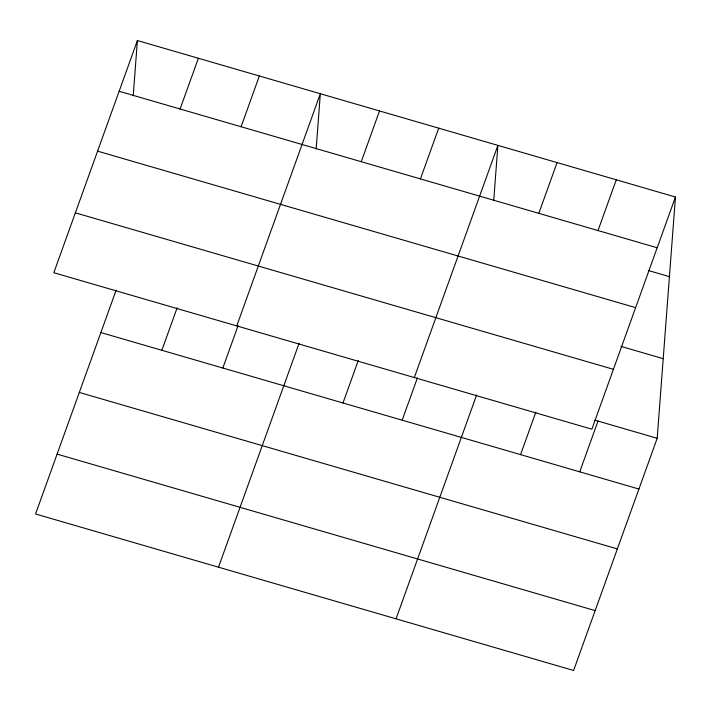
<?xml version="1.0" encoding="UTF-8"?>
<svg xmlns="http://www.w3.org/2000/svg" width="711" height="711" viewBox="0 0 711 711"><rect width="100%" height="100%" fill="white"/><g stroke="black" fill="none" stroke-linecap="round" stroke-linejoin="round"><path stroke-width="1.07" d="M133.215 95.816L137.401 40.527L675.45 197.018L657.186 438.296L573.599 670.473L35.55 513.982L116.16 290.088M316.155 149.026L320.332 93.736L236.745 325.914M493.71 200.671L497.896 145.373L414.309 377.55M137.401 40.527L53.814 272.704L591.863 429.195L675.45 197.018M180.105 109.014L198.378 58.266M241.082 126.745L259.355 75.997M161.85 350.292L177.137 307.827M222.827 368.031L238.114 325.567M361.25 161.699L379.523 110.952M218.49 567.191L299.091 343.297M420.432 178.914L438.705 128.158M342.986 402.977L358.282 360.513M402.177 420.192L417.464 377.728M538.805 213.344L557.077 162.588M396.045 618.828L476.646 394.943M597.995 230.551L616.268 179.803M520.55 454.622L535.836 412.158M579.732 471.837L598.004 421.081M119.128 91.275L657.177 247.766M648.29 270.491L669.424 276.641M97.576 151.15L635.625 307.641M620.943 346.381L663.212 358.673M75.366 212.829L613.415 369.32M594.831 420.157L657.186 438.296M100.864 332.552L638.922 489.044M79.312 392.428L617.361 548.919M57.102 454.116L595.151 610.607"/></g></svg>
